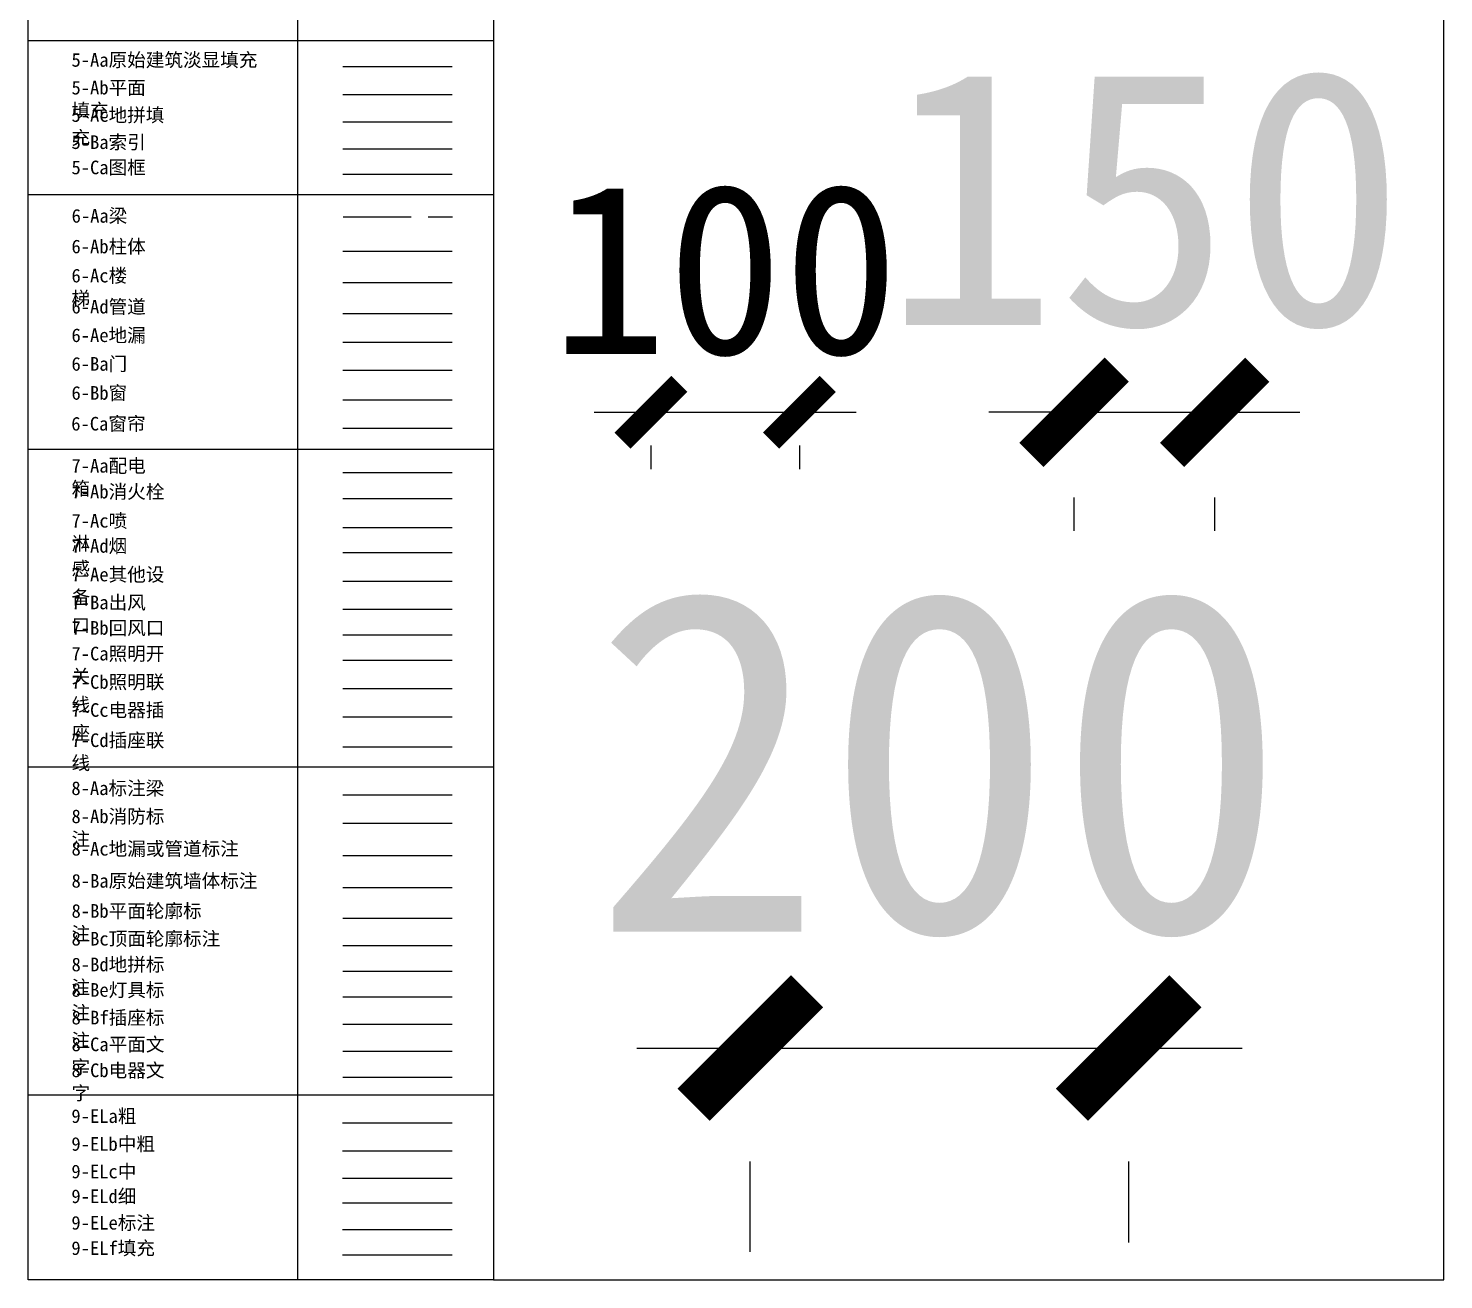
# Model space of a CAD drawing. Header units: millimetres. Extents: x -150677 to 588340, y -254013 to 149700.
# Drawn here: x -29338 to -26847, y 82669 to 84872 of the extents above; entities that cross this region are included whole.
import ezdxf

# ---------------------------------------------------------------- set-up
doc = ezdxf.new("R2010")
doc.units = ezdxf.units.MM
doc.header["$LTSCALE"] = 10
doc.header["$MEASUREMENT"] = 0
doc.linetypes.add('ACAD_ISO02W100', pattern=[15, 12, -3])
for name, color, linetype in [('5-Aa原始建筑淡显填充', 251, 'Continuous'), ('5-Ab平面填充', 8, 'Continuous'), ('5-Ac地拼填充', 8, 'Continuous'), ('5-Ba索引', 1, 'Continuous'), ('5-Ca图框', 5, 'Continuous'), ('6-Aa梁', 8, 'ACAD_ISO02W100'), ('6-Ab柱体', 6, 'Continuous'), ('6-Ac楼梯', 122, 'Continuous'), ('6-Ad管道', 1, 'Continuous'), ('6-Ae地漏', 5, 'Continuous'), ('6-Ba门', 136, 'Continuous'), ('6-Bb窗', 5, 'Continuous'), ('6-Ca窗帘', 8, 'Continuous'), ('7-Aa配电箱', 1, 'Continuous'), ('7-Ab消火栓', 1, 'Continuous'), ('7-Ac喷淋', 1, 'Continuous'), ('7-Ad烟感', 1, 'Continuous'), ('7-Ae其他设备', 1, 'Continuous'), ('7-Ba出风口', 82, 'Continuous'), ('7-Bb回风口', 82, 'Continuous'), ('7-Ca照明开关', 1, 'Continuous'), ('7-Cb照明联线', 6, 'Continuous'), ('7-Cc电器插座', 1, 'Continuous'), ('7-Cd插座联线', 6, 'Continuous'), ('8-Aa标注梁', 96, 'Continuous'), ('8-Ab消防标注', 96, 'Continuous'), ('8-Ac地漏或管道标注', 96, 'Continuous'), ('8-Ba原始建筑墙体标注', 96, 'Continuous'), ('8-Bb平面轮廓标注', 96, 'Continuous'), ('8-Bc顶面轮廓标注', 96, 'Continuous'), ('8-Bd地拼标注', 96, 'Continuous'), ('8-Be灯具标注', 96, 'Continuous'), ('8-Bf插座标注', 96, 'Continuous'), ('8-Ca平面文字', 3, 'Continuous'), ('8-Cb电器文字', 3, 'Continuous'), ('9-ELa粗', 2, 'Continuous'), ('9-ELb中粗', 7, 'Continuous'), ('9-ELc中', 4, 'Continuous'), ('9-ELd细', 8, 'Continuous'), ('9-ELe标注', 96, 'Continuous'), ('9-ELf填充', 251, 'Continuous')]:
    doc.layers.add(name, color=color, linetype=linetype)
doc.styles.get("Standard").update_dxf_attribs({"font": ''})
doc.styles.get('Standard').set_extended_font_data('SimSun')
doc.dimstyles.new('DIMN100', dxfattribs={"dimtxt": 300, "dimasz": 100, "dimexe": 100, "dimexo": 300, "dimgap": 100, "dimtad": 1, "dimdec": 0, "dimtxsty": 'Standard', "dimblk": 'ARCHTICK', "dimcen": 2.5, "dimdle": 100, "dimclrd": 8, "dimclre": 8, "dimclrt": 96, "dimadec": 0, "dimazin": 0, "dimtfac": 1, "dimtdec": 0, "dimtmove": 0, "dimatfit": 3, "dimldrblk": 'DOT', "dimfxl": 100, "dimarcsym": 0})
doc.dimstyles.new('DIMN150', dxfattribs={"dimscale": 1.5, "dimtxt": 300, "dimasz": 100, "dimexe": 100, "dimexo": 300, "dimgap": 100, "dimtad": 1, "dimdec": 0, "dimtxsty": 'Standard', "dimblk": 'ARCHTICK', "dimcen": 2.5, "dimdle": 100, "dimclrd": 8, "dimclre": 8, "dimclrt": 96, "dimadec": 0, "dimazin": 0, "dimtfac": 1, "dimtdec": 0, "dimtmove": 0, "dimatfit": 3, "dimldrblk": 'DOT', "dimfxl": 100, "dimarcsym": 0})
doc.dimstyles.new('DIMN200', dxfattribs={"dimscale": 2, "dimtxt": 300, "dimasz": 100, "dimexe": 100, "dimexo": 300, "dimgap": 100, "dimtad": 1, "dimdec": 0, "dimtxsty": 'Standard', "dimblk": 'ARCHTICK', "dimcen": 2.5, "dimdle": 100, "dimclrd": 8, "dimclre": 8, "dimclrt": 96, "dimadec": 0, "dimazin": 0, "dimtfac": 1, "dimtdec": 0, "dimtmove": 0, "dimatfit": 3, "dimldrblk": 'DOT', "dimfxl": 100, "dimarcsym": 0})

# ---------------------------------------------------------------- blocks, each defined once
blk = doc.blocks.new('_ArchTick')
at = {"color": 0, "linetype": 'ByBlock', "const_width": 0.4}
blk.add_lwpolyline([(-0.5, -0.5), (0.5, 0.5)], dxfattribs=at)
blk = doc.blocks.new('*D791')
at = {"color": 8, "lineweight": -2, "transparency": 16777216}
for p, q in [((-28342.2, 84196.4), (-27880.7, 84196.4)), ((-28242.2, 84137.7), (-28242.2, 84096.4)), ((-27980.7, 84137.7), (-27980.7, 84096.4))]:
    blk.add_line(p, q, dxfattribs=at)
at = {"layer": 'Defpoints', "color": 0, "transparency": 16777216}
for p in [(-28242.2, 84437.7), (-27980.7, 84437.7), (-27980.7, 84196.4)]:
    blk.add_point(p, dxfattribs=at)
at = {"color": 8, "lineweight": -2, "transparency": 16777216, "xscale": 100, "yscale": 100, "zscale": 100, "rotation": 180}
blk.add_blockref('_ArchTick', (-28242.2, 84196.4), dxfattribs=at)
at = {"color": 8, "lineweight": -2, "transparency": 16777216, "xscale": 100, "yscale": 100, "zscale": 100}
blk.add_blockref('_ArchTick', (-27980.7, 84196.4), dxfattribs=at)
at = {"color": 96, "transparency": 16777216, "insert": (-28111.5, 84446.4), "char_height": 300, "attachment_point": 5}
blk.add_mtext('100', dxfattribs=at)
blk = doc.blocks.new('_DOT')
at = {"color": 0, "linetype": 'ByBlock'}
blk.add_line((-0.35, 0), (-1, 0), dxfattribs=at)
at = {"color": 0, "linetype": 'ByBlock', "const_width": 0.35}
blk.add_lwpolyline([(-0.175, 0, 1), (0.175, 0, 1)], format="xyb", close=True, dxfattribs=at)
blk = doc.blocks.new('*D792')
at = {"color": 8, "lineweight": -2, "transparency": 16777216}
for p, q in [((-27497.3, 84196.4), (-27647.3, 84196.4)), ((-27497.3, 84196.4), (-27249.8, 84196.4)), ((-27249.8, 84196.4), (-27099.8, 84196.4)), ((-27497.3, 83987.7), (-27497.3, 84046.4)), ((-27249.8, 83987.7), (-27249.8, 84046.4))]:
    blk.add_line(p, q, dxfattribs=at)
at = {"layer": 'Defpoints', "color": 0, "transparency": 16777216}
for p in [(-27497.3, 84437.7), (-27249.8, 84437.7), (-27249.8, 84196.4)]:
    blk.add_point(p, dxfattribs=at)
at = {"color": 8, "lineweight": -2, "transparency": 16777216, "xscale": 150, "yscale": 150, "zscale": 150}
blk.add_blockref('_ArchTick', (-27497.3, 84196.4), dxfattribs=at)
at = {"color": 8, "lineweight": -2, "transparency": 16777216, "xscale": 150, "yscale": 150, "zscale": 150, "rotation": 180}
blk.add_blockref('_ArchTick', (-27249.8, 84196.4), dxfattribs=at)
at = {"color": 96, "transparency": 16777216, "insert": (-27373.5, 84571.4), "char_height": 450, "attachment_point": 5}
blk.add_mtext('150', dxfattribs=at)
blk = doc.blocks.new('*D793')
at = {"color": 8, "lineweight": -2, "transparency": 16777216}
for p, q in [((-28267.2, 83077.3), (-27201.2, 83077.3)), ((-28067.2, 82718.5), (-28067.2, 82877.3)), ((-27401.2, 82734.8), (-27401.2, 82877.3))]:
    blk.add_line(p, q, dxfattribs=at)
at = {"layer": 'Defpoints', "color": 0, "transparency": 16777216}
for p in [(-27401.2, 83334.8), (-28067.2, 83318.5), (-27401.2, 83077.3)]:
    blk.add_point(p, dxfattribs=at)
at = {"color": 8, "lineweight": -2, "transparency": 16777216, "xscale": 200, "yscale": 200, "zscale": 200, "rotation": 180}
blk.add_blockref('_ArchTick', (-28067.2, 83077.3), dxfattribs=at)
at = {"color": 8, "lineweight": -2, "transparency": 16777216, "xscale": 200, "yscale": 200, "zscale": 200}
blk.add_blockref('_ArchTick', (-27401.2, 83077.3), dxfattribs=at)
at = {"color": 96, "transparency": 16777216, "insert": (-27734.2, 83577.3), "char_height": 600, "attachment_point": 5}
blk.add_mtext('200', dxfattribs=at)

msp = doc.modelspace()

# ---------------------------------------------------------------- linework, layer by layer
msp.add_line((-28864.3, 86011.7), (-28864.3, 82669.4))
at = {"color": 8}
for p, q in [((-29338, 84850.9), (-28519.2, 84850.9)), ((-29338, 84579.9), (-28519.2, 84579.9)), ((-29338, 84131.2), (-28519.2, 84131.2)), ((-29338, 83572.4), (-28519.2, 83572.4)), ((-29338, 82995), (-28519.2, 82995))]:
    msp.add_line(p, q, dxfattribs=at)
for points in [[(-29338, 86144.2), (-28519.2, 86144.2), (-28519.2, 82669.4), (-29338, 82669.4)], [(-26846.7, 86144.2), (-28519.2, 86144.2), (-28519.2, 82669.4), (-26846.7, 82669.4)]]:
    msp.add_lwpolyline(points, close=True)
at = {"layer": '5-Aa原始建筑淡显填充'}
msp.add_line((-28784.5, 84804.9), (-28591.7, 84804.9), dxfattribs=at)
at = {"layer": '5-Ab平面填充'}
msp.add_line((-28784.5, 84756), (-28591.7, 84756), dxfattribs=at)
at = {"layer": '5-Ac地拼填充'}
msp.add_line((-28784.5, 84707.8), (-28591.7, 84707.8), dxfattribs=at)
at = {"layer": '5-Ba索引'}
msp.add_line((-28784.5, 84660), (-28591.7, 84660), dxfattribs=at)
at = {"layer": '5-Ca图框'}
msp.add_line((-28784.5, 84615.5), (-28591.7, 84615.5), dxfattribs=at)
at = {"layer": '6-Aa梁', "linetype": 'ACAD_ISO02W100'}
msp.add_line((-28784, 84540.5), (-28591.1, 84540.5), dxfattribs=at)
at = {"layer": '6-Ab柱体'}
msp.add_line((-28784.5, 84479.9), (-28591.7, 84479.9), dxfattribs=at)
at = {"layer": '6-Ac楼梯'}
msp.add_line((-28784.5, 84425.1), (-28591.7, 84425.1), dxfattribs=at)
at = {"layer": '6-Ad管道'}
msp.add_line((-28784.5, 84370.4), (-28591.7, 84370.4), dxfattribs=at)
at = {"layer": '6-Ae地漏'}
msp.add_line((-28784.5, 84320.1), (-28591.7, 84320.1), dxfattribs=at)
at = {"layer": '6-Ba门'}
msp.add_line((-28784.5, 84270.8), (-28591.7, 84270.8), dxfattribs=at)
at = {"layer": '6-Bb窗'}
msp.add_line((-28784.5, 84218.6), (-28591.7, 84218.6), dxfattribs=at)
at = {"layer": '6-Ca窗帘', "ltscale": 0.1}
msp.add_line((-28784.5, 84168.3), (-28591.7, 84168.3), dxfattribs=at)
at = {"layer": '7-Aa配电箱'}
msp.add_line((-28784.5, 84090.3), (-28591.7, 84090.3), dxfattribs=at)
at = {"layer": '7-Ab消火栓'}
msp.add_line((-28784.5, 84044.8), (-28591.7, 84044.8), dxfattribs=at)
at = {"layer": '7-Ac喷淋'}
msp.add_line((-28784.5, 83993.6), (-28591.7, 83993.6), dxfattribs=at)
at = {"layer": '7-Ad烟感'}
msp.add_line((-28784.5, 83949.3), (-28591.7, 83949.3), dxfattribs=at)
at = {"layer": '7-Ae其他设备'}
msp.add_line((-28784.5, 83899), (-28591.7, 83899), dxfattribs=at)
at = {"layer": '7-Ba出风口'}
msp.add_line((-28784.5, 83849.7), (-28591.7, 83849.7), dxfattribs=at)
at = {"layer": '7-Bb回风口'}
msp.add_line((-28784.5, 83804.9), (-28591.7, 83804.9), dxfattribs=at)
at = {"layer": '7-Ca照明开关'}
msp.add_line((-28784.5, 83759.8), (-28591.7, 83759.8), dxfattribs=at)
at = {"layer": '7-Cb照明联线'}
msp.add_line((-28784.5, 83709.9), (-28591.7, 83709.9), dxfattribs=at)
at = {"layer": '7-Cc电器插座'}
msp.add_line((-28784.5, 83660.5), (-28591.7, 83660.5), dxfattribs=at)
at = {"layer": '7-Cd插座联线'}
msp.add_line((-28784.5, 83607.3), (-28591.7, 83607.3), dxfattribs=at)
at = {"layer": '8-Aa标注梁'}
msp.add_line((-28784.5, 83522.7), (-28591.7, 83522.7), dxfattribs=at)
at = {"layer": '8-Ab消防标注'}
msp.add_line((-28784.5, 83473.2), (-28591.7, 83473.2), dxfattribs=at)
at = {"layer": '8-Ac地漏或管道标注'}
msp.add_line((-28784.5, 83416.3), (-28591.7, 83416.3), dxfattribs=at)
at = {"layer": '8-Ba原始建筑墙体标注'}
msp.add_line((-28784.5, 83359.7), (-28591.7, 83359.7), dxfattribs=at)
at = {"layer": '8-Bb平面轮廓标注'}
msp.add_line((-28784.5, 83305.7), (-28591.7, 83305.7), dxfattribs=at)
at = {"layer": '8-Bc顶面轮廓标注'}
msp.add_line((-28784.5, 83257.9), (-28591.7, 83257.9), dxfattribs=at)
at = {"layer": '8-Bd地拼标注'}
msp.add_line((-28784.5, 83212.4), (-28591.7, 83212.4), dxfattribs=at)
at = {"layer": '8-Be灯具标注'}
msp.add_line((-28784.5, 83167.6), (-28591.7, 83167.6), dxfattribs=at)
at = {"layer": '8-Bf插座标注'}
msp.add_line((-28784.5, 83119), (-28591.7, 83119), dxfattribs=at)
at = {"layer": '8-Ca平面文字'}
msp.add_line((-28784.5, 83026.1), (-28591.7, 83026.1), dxfattribs=at)
at = {"layer": '8-Cb电器文字'}
msp.add_line((-28784.5, 83071.9), (-28591.7, 83071.9), dxfattribs=at)
at = {"layer": '9-ELa粗'}
msp.add_line((-28784.8, 82945.5), (-28592, 82945.5), dxfattribs=at)
at = {"layer": '9-ELb中粗'}
msp.add_line((-28784.8, 82896.5), (-28592, 82896.5), dxfattribs=at)
at = {"layer": '9-ELc中'}
msp.add_line((-28784.8, 82848), (-28592, 82848), dxfattribs=at)
at = {"layer": '9-ELd细'}
msp.add_line((-28784.8, 82804.5), (-28592, 82804.5), dxfattribs=at)
at = {"layer": '9-ELe标注'}
msp.add_line((-28784.8, 82757.7), (-28592, 82757.7), dxfattribs=at)
at = {"layer": '9-ELf填充'}
msp.add_line((-28784.8, 82713.1), (-28592, 82713.1), dxfattribs=at)

# ---------------------------------------------------------------- texts
at = {"layer": '5-Aa原始建筑淡显填充', "insert": (-29262, 84828.7), "char_height": 24, "width": 334.366, "attachment_point": 1}
msp.add_mtext('5-Aa原始建筑淡显填充', dxfattribs=at)
at = {"layer": '5-Ab平面填充', "insert": (-29262, 84779.9), "char_height": 24, "width": 161.826, "attachment_point": 1}
msp.add_mtext('5-Ab平面填充', dxfattribs=at)
at = {"layer": '5-Ac地拼填充', "insert": (-29262, 84731.7), "char_height": 24, "width": 163.424, "attachment_point": 1}
msp.add_mtext('5-Ac地拼填充', dxfattribs=at)
at = {"layer": '5-Ba索引', "insert": (-29262, 84683.9), "char_height": 24, "width": 150.537, "attachment_point": 1}
msp.add_mtext('5-Ba索引', dxfattribs=at)
at = {"layer": '5-Ca图框', "insert": (-29262, 84639.4), "char_height": 24, "width": 150.537, "attachment_point": 1}
msp.add_mtext('5-Ca图框', dxfattribs=at)
at = {"layer": '6-Aa梁', "insert": (-29261.8, 84554.2), "char_height": 24, "width": 246.652, "attachment_point": 1}
msp.add_mtext('6-Aa梁', dxfattribs=at)
at = {"layer": '6-Ab柱体', "insert": (-29262, 84500.3), "char_height": 24, "width": 217.491, "attachment_point": 1}
msp.add_mtext('6-Ab柱体', dxfattribs=at)
at = {"layer": '6-Ac楼梯', "insert": (-29262, 84449), "char_height": 24, "width": 115.881, "attachment_point": 1}
msp.add_mtext('6-Ac楼梯', dxfattribs=at)
at = {"layer": '6-Ad管道', "insert": (-29262, 84394.3), "char_height": 24, "width": 150.537, "attachment_point": 1}
msp.add_mtext('6-Ad管道', dxfattribs=at)
at = {"layer": '6-Ae地漏', "insert": (-29262, 84344), "char_height": 24, "width": 150.537, "attachment_point": 1}
msp.add_mtext('6-Ae地漏', dxfattribs=at)
at = {"layer": '6-Ba门', "insert": (-29262, 84293.6), "char_height": 24, "width": 150.537, "attachment_point": 1}
msp.add_mtext('6-Ba门', dxfattribs=at)
at = {"layer": '6-Bb窗', "insert": (-29262, 84242.5), "char_height": 24, "width": 100.067, "attachment_point": 1}
msp.add_mtext('6-Bb窗', dxfattribs=at)
at = {"layer": '6-Ca窗帘', "insert": (-29262.4, 84188.3), "char_height": 24, "width": 246.652, "attachment_point": 1}
msp.add_mtext('6-Ca窗帘', dxfattribs=at)
at = {"layer": '7-Aa配电箱', "insert": (-29262, 84114.2), "char_height": 24, "width": 153.13, "attachment_point": 1}
msp.add_mtext('7-Aa配电箱', dxfattribs=at)
at = {"layer": '7-Ab消火栓', "insert": (-29262, 84068.7), "char_height": 24, "width": 169.145, "attachment_point": 1}
msp.add_mtext('7-Ab消火栓', dxfattribs=at)
at = {"layer": '7-Ac喷淋', "insert": (-29262, 84017.5), "char_height": 24, "width": 120.238, "attachment_point": 1}
msp.add_mtext('7-Ac喷淋', dxfattribs=at)
at = {"layer": '7-Ad烟感', "insert": (-29262, 83973.2), "char_height": 24, "width": 120.238, "attachment_point": 1}
msp.add_mtext('7-Ad烟感', dxfattribs=at)
at = {"layer": '7-Ae其他设备', "insert": (-29262, 83922.8), "char_height": 24, "width": 169.145, "attachment_point": 1}
msp.add_mtext('7-Ae其他设备', dxfattribs=at)
at = {"layer": '7-Ba出风口', "insert": (-29262, 83873.6), "char_height": 24, "width": 149.201, "attachment_point": 1}
msp.add_mtext('7-Ba出风口', dxfattribs=at)
at = {"layer": '7-Bb回风口', "insert": (-29262, 83828.8), "char_height": 24, "width": 191.899, "attachment_point": 1}
msp.add_mtext('7-Bb回风口', dxfattribs=at)
at = {"layer": '7-Ca照明开关', "insert": (-29262, 83783.6), "char_height": 24, "width": 169.145, "attachment_point": 1}
msp.add_mtext('7-Ca照明开关', dxfattribs=at)
at = {"layer": '7-Cb照明联线', "insert": (-29262, 83733.7), "char_height": 24, "width": 169.145, "attachment_point": 1}
msp.add_mtext('7-Cb照明联线', dxfattribs=at)
at = {"layer": '7-Cc电器插座', "insert": (-29262, 83684.3), "char_height": 24, "width": 164.272, "attachment_point": 1}
msp.add_mtext('7-Cc电器插座', dxfattribs=at)
at = {"layer": '7-Cd插座联线', "insert": (-29262, 83631.1), "char_height": 24, "width": 169.145, "attachment_point": 1}
msp.add_mtext('7-Cd插座联线', dxfattribs=at)
at = {"layer": '8-Aa标注梁', "insert": (-29262.2, 83546.6), "char_height": 24, "width": 217.491, "attachment_point": 1}
msp.add_mtext('8-Aa标注梁', dxfattribs=at)
at = {"layer": '8-Ab消防标注', "insert": (-29262, 83497.1), "char_height": 24, "width": 169.202, "attachment_point": 1}
msp.add_mtext('8-Ab消防标注', dxfattribs=at)
at = {"layer": '8-Ac地漏或管道标注', "insert": (-29261.9, 83440.1), "char_height": 24, "width": 298.652, "attachment_point": 1}
msp.add_mtext('8-Ac地漏或管道标注', dxfattribs=at)
at = {"layer": '8-Ba原始建筑墙体标注', "insert": (-29261.9, 83383.6), "char_height": 24, "width": 316.34, "attachment_point": 1}
msp.add_mtext('8-Ba原始建筑墙体标注', dxfattribs=at)
at = {"layer": '8-Bb平面轮廓标注', "insert": (-29261.9, 83330.6), "char_height": 24, "width": 237.655, "attachment_point": 1}
msp.add_mtext('8-Bb平面轮廓标注', dxfattribs=at)
at = {"layer": '8-Bc顶面轮廓标注', "insert": (-29261.9, 83281.7), "char_height": 24, "width": 266.378, "attachment_point": 1}
msp.add_mtext('8-Bc顶面轮廓标注', dxfattribs=at)
at = {"layer": '8-Bd地拼标注', "insert": (-29261.9, 83236.3), "char_height": 24, "width": 165.613, "attachment_point": 1}
msp.add_mtext('8-Bd地拼标注', dxfattribs=at)
at = {"layer": '8-Be灯具标注', "insert": (-29261.9, 83191.5), "char_height": 24, "width": 164.895, "attachment_point": 1}
msp.add_mtext('8-Be灯具标注', dxfattribs=at)
at = {"layer": '8-Bf插座标注', "insert": (-29261.9, 83142.8), "char_height": 24, "width": 167.408, "attachment_point": 1}
msp.add_mtext('8-Bf插座标注', dxfattribs=at)
at = {"layer": '8-Ca平面文字', "insert": (-29261.9, 83050), "char_height": 24, "width": 173.715, "attachment_point": 1}
msp.add_mtext('8-Cb电器文字', dxfattribs=at)
at = {"layer": '8-Cb电器文字', "insert": (-29261.9, 83095.7), "char_height": 24, "width": 167.637, "attachment_point": 1}
msp.add_mtext('8-Ca平面文字', dxfattribs=at)
at = {"layer": '9-ELa粗', "insert": (-29262.2, 82969.4), "char_height": 24, "width": 167.637, "attachment_point": 1}
msp.add_mtext('9-ELa粗', dxfattribs=at)
at = {"layer": '9-ELb中粗', "insert": (-29262.2, 82920.4), "char_height": 24, "width": 167.637, "attachment_point": 1}
msp.add_mtext('9-ELb中粗', dxfattribs=at)
at = {"layer": '9-ELc中', "insert": (-29262.2, 82871.9), "char_height": 24, "width": 167.637, "attachment_point": 1}
msp.add_mtext('9-ELc中', dxfattribs=at)
at = {"layer": '9-ELd细', "insert": (-29262.2, 82828.3), "char_height": 24, "width": 167.637, "attachment_point": 1}
msp.add_mtext('9-ELd细', dxfattribs=at)
at = {"layer": '9-ELe标注', "insert": (-29262.2, 82781.6), "char_height": 24, "width": 167.637, "attachment_point": 1}
msp.add_mtext('9-ELe标注', dxfattribs=at)
at = {"layer": '9-ELf填充', "insert": (-29262.2, 82737), "char_height": 24, "width": 167.637, "attachment_point": 1}
msp.add_mtext('9-ELf填充', dxfattribs=at)

# ---------------------------------------------------------------- dimensions: what is measured, and where the dimension line sits
for base, p1, p2, text, dimstyle, picture, middle in [((-27249.8, 84196.4), (-27497.3, 84437.7), (-27249.8, 84437.7), '150', 'DIMN150', '*D792', (-27373.5, 84196.4)), ((-27980.7, 84196.4), (-28242.2, 84437.7), (-27980.7, 84437.7), '100', 'DIMN100', '*D791', (-28111.5, 84196.4)), ((-27401.2, 83077.3), (-28067.2, 83318.5), (-27401.2, 83334.8), '200', 'DIMN200', '*D793', (-27734.2, 83077.3))]:
    dim = msp.add_linear_dim(base=base, p1=p1, p2=p2, text=text, dimstyle=dimstyle)
    dim.commit()
    dim.dimension.update_dxf_attribs({"geometry": picture, "text_midpoint": middle, "dimtype": 128})

doc.saveas('drawing.dxf')
